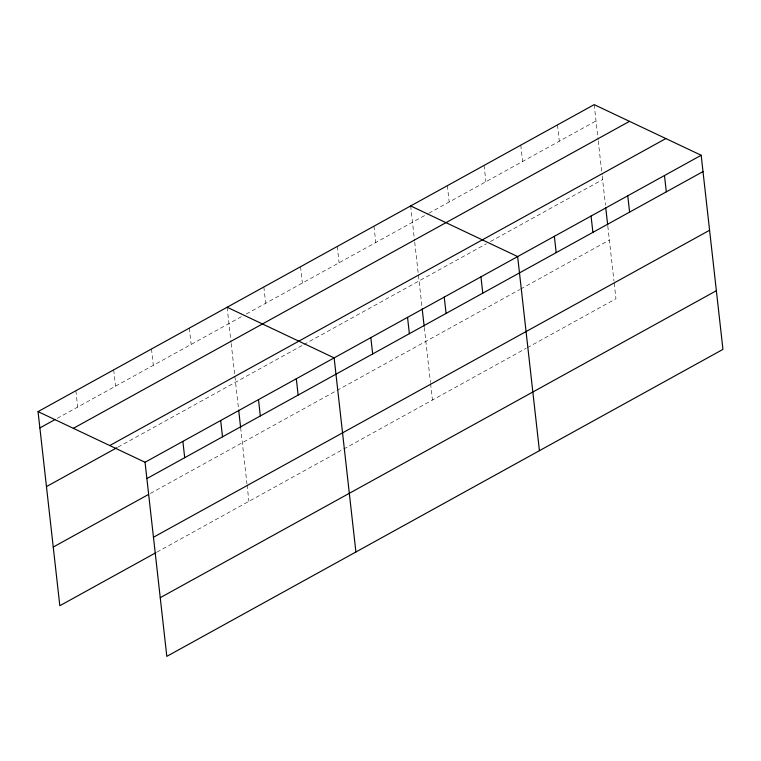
<?xml version="1.0" encoding="UTF-8"?>
<svg xmlns="http://www.w3.org/2000/svg" width="761" height="761" viewBox="0 0 761 761"><rect width="100%" height="100%" fill="white"/><g stroke="black" fill="none" stroke-linecap="round" stroke-linejoin="round"><path stroke-width="0.57" stroke-dasharray="3.81 2.85" d="M57.256 418.341L242.217 316.243M246.298 313.989L427.777 213.812M428.804 213.251L596.006 120.951M118.003 447.116L302.84 345.085M303.858 344.524L486.355 243.786M490.436 241.532L602.588 179.625M150.336 493.461L519.649 289.599M520.667 289.037L609.371 240.076M156.918 552.125L342.707 449.57M343.725 449.009L526.232 348.272M527.249 347.71L615.953 298.74L614.108 282.312M594.179 104.638L598.117 139.729M598.251 140.899L602.065 174.925M602.198 176.105L605.461 205.194M607.811 226.122L613.975 281.142M557.471 124.899L559.306 141.213M520.771 145.161L522.598 161.475M484.063 165.422L485.899 181.736M447.363 185.684L449.19 201.998M410.655 205.936L414.593 241.028M414.726 242.207L422.07 307.663M424.286 327.43L430.46 382.45M430.583 383.62L432.429 400.048M373.955 226.198L375.782 242.521M337.247 246.459L339.083 262.773M300.547 266.721L302.374 283.035M263.839 286.983L265.665 303.297M227.13 307.244L231.068 342.336M231.201 343.506L238.545 408.971M240.628 427.568L246.935 483.749M247.068 484.928L248.904 501.356M189.318 328.115L191.144 344.438M151.496 348.995L153.332 365.309M113.684 369.865L115.51 386.188M75.862 390.745L77.698 407.059"/><path stroke-width="1.14" d="M38.05 411.615L594.179 104.638L701.176 155.273L722.95 349.385L166.821 656.363L145.047 462.26L38.05 411.615L59.824 605.727L155.9 552.695M39.876 427.929L55.211 419.473M73.36 428.329L629.49 121.351M109.736 445.546L665.865 138.559M46.459 486.602L116.985 447.677M145.047 462.26L701.176 155.273M146.873 478.574L703.012 171.586M53.241 547.054L148.29 494.583M153.456 537.247L709.585 230.26M160.238 597.689L716.367 290.712M410.655 205.936L517.651 256.581L539.425 450.683M227.13 307.244L334.136 357.879L355.901 551.991M664.477 175.534L666.303 191.848M627.768 195.796L629.594 212.11M605.718 207.525L607.678 224.961M591.059 216.057L592.895 232.371M554.36 236.319L556.186 252.633M480.952 276.842L482.778 293.156M444.243 297.104L446.079 313.418M422.193 308.823L424.153 326.26M407.544 317.356L409.37 333.679M370.835 337.618L372.662 353.941M296.314 378.759L298.141 395.073M258.502 399.63L260.329 415.944M238.678 410.131L240.628 427.568M220.68 420.51L222.507 436.824M182.868 441.38L184.695 457.694"/></g></svg>
